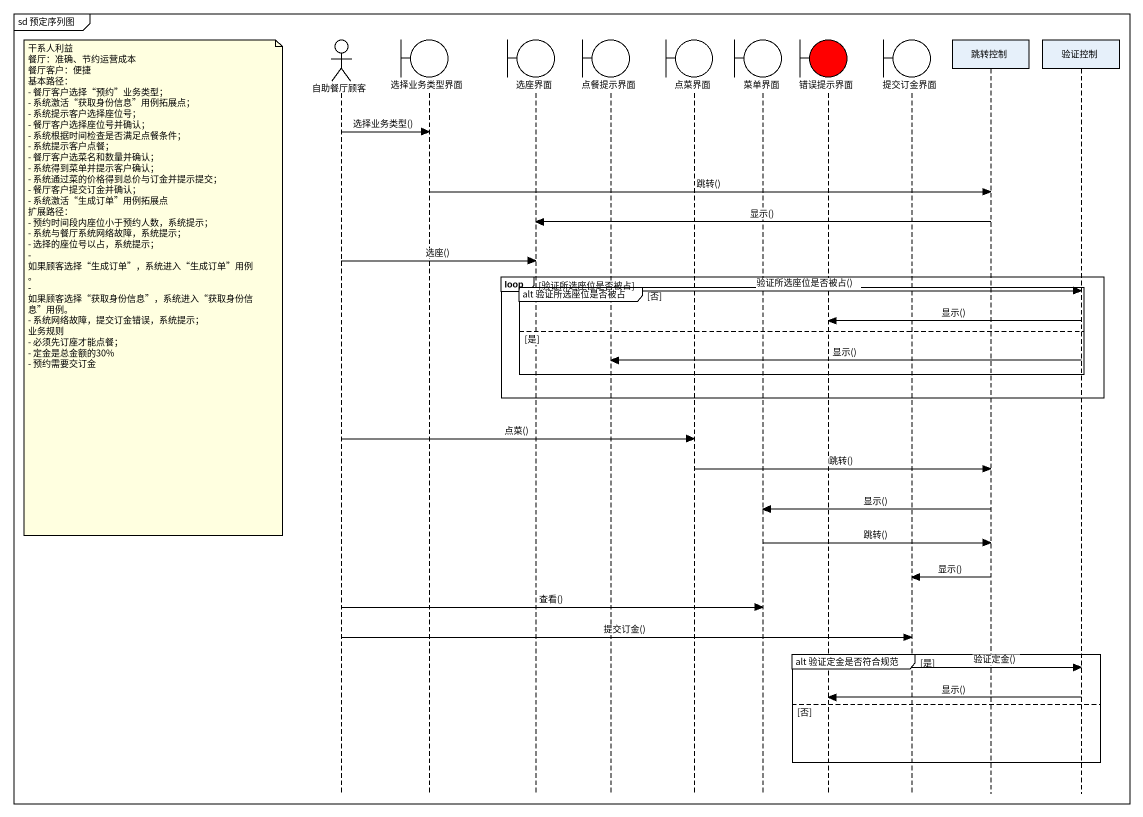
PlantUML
@startuml
mainframe sd 预定序列图
hide footbox
actor 自助餐厅顾客
boundary 选择业务类型界面
boundary 选座界面
boundary 点餐提示界面
boundary 点菜界面
boundary 菜单界面
boundary 错误提示界面 #FF0000
boundary 提交订金界面
participant 跳转控制
participant 验证控制

自助餐厅顾客 -> 选择业务类型界面 : 选择业务类型()
选择业务类型界面 -> 跳转控制 : 跳转()
跳转控制 -> 选座界面 : 显示()
自助餐厅顾客 -> 选座界面 : 选座()
loop 验证所选座位是否被占
  group alt 验证所选座位是否被占 [否]
    note left of 自助餐厅顾客
      干系人利益
      餐厅：准确、节约运营成本
      餐厅客户：便捷
      基本路径：
      - 餐厅客户选择“预约”业务类型；
      - 系统激活“获取身份信息”用例拓展点；
      - 系统提示客户选择座位号；
      - 餐厅客户选择座位号并确认；
      - 系统根据时间检查是否满足点餐条件；
      - 系统提示客户点餐；
      - 餐厅客户选菜名和数量并确认；
      - 系统得到菜单并提示客户确认；
      - 系统通过菜的价格得到总价与订金并提示提交；
      - 餐厅客户提交订金并确认；
      - 系统激活“生成订单”用例拓展点
      扩展路径：
      - 预约时间段内座位小于预约人数，系统提示；
      - 系统与餐厅系统网络故障，系统提示；
      - 选择的座位号以占，系统提示；
      - 如果顾客选择“生成订单”，系统进入“生成订单”用例。
      - 如果顾客选择“获取身份信息”，系统进入“获取身份信息”用例。
      - 系统网络故障，提交订金错误，系统提示；
      业务规则
      - 必须先订座才能点餐；
      - 定金是总金额的30%
      - 预约需要交订金
    end note
    选座界面 -> 验证控制 : 验证所选座位是否被占()
    验证控制 -> 错误提示界面 : 显示()
  else 是
    验证控制 -> 点餐提示界面 : 显示()
  end
end
自助餐厅顾客 -> 点菜界面 : 点菜()
点菜界面 -> 跳转控制 : 跳转()
跳转控制 -> 菜单界面 : 显示()
菜单界面 -> 跳转控制 : 跳转()
跳转控制 -> 提交订金界面 : 显示()
自助餐厅顾客 -> 菜单界面 : 查看()
自助餐厅顾客 -> 提交订金界面 : 提交订金()
group alt 验证定金是否符合规范 [是]
  提交订金界面 -> 验证控制 : 验证定金()
  验证控制 -> 错误提示界面 : 显示()
else 否
end
@enduml
